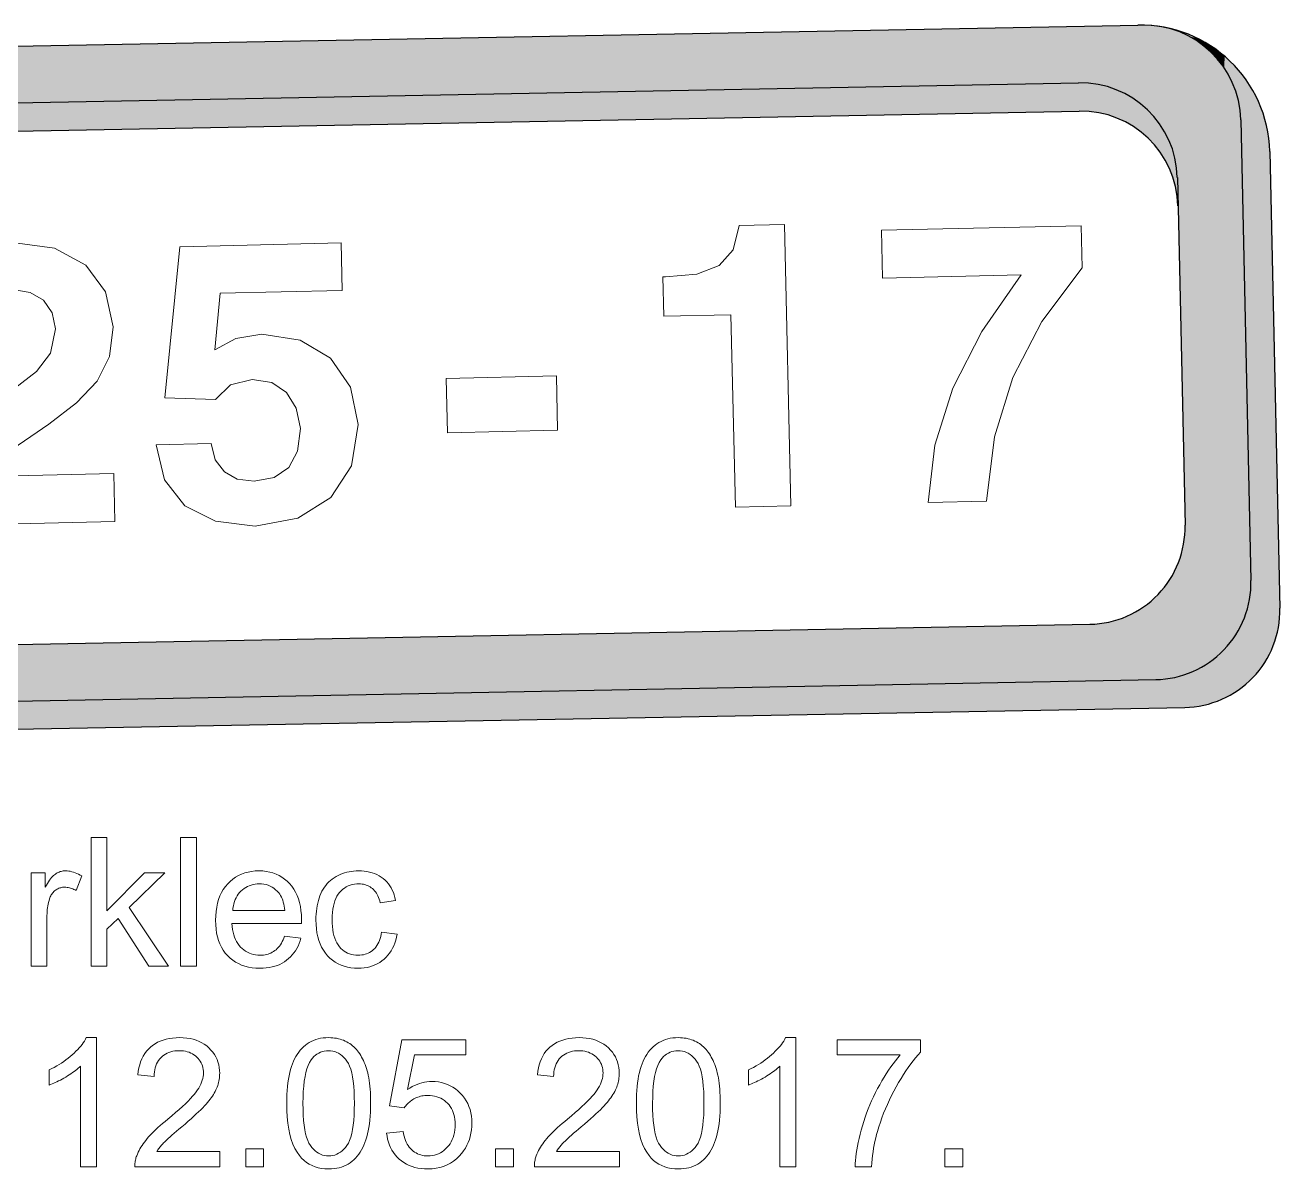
# Model space of a CAD drawing. Extents: x 0 to 419, y 0 to 420.
# Drawn here: x 385.2 to 419.35, y 51.04 to 82.18 of the extents above; entities that cross this region are included whole.
import ezdxf

# ---------------------------------------------------------------- set-up
doc = ezdxf.new("R2010")
doc.units = 0

msp = doc.modelspace()

# ---------------------------------------------------------------- linework, layer by layer
at = {"color": 7, "lineweight": 30}
for p, q in [((347.188, 80.898), (415.489, 82.18)), ((349.202, 79.396), (413.871, 80.609)), ((349.989, 78.64), (413.888, 79.84)), ((349.511, 64.653), (414.18, 65.867)), ((347.566, 63.076), (415.974, 64.36)), ((348.46, 62.323), (416.761, 63.605))]:
    msp.add_line(p, q, dxfattribs=at)
at = {"color": 7, "lineweight": 30, "ltscale": 0.313645}
msp.add_line((418.285, 79.601), (418.564, 67.058), dxfattribs=at)
at = {"color": 7, "lineweight": 30, "ltscale": 0.310971}
msp.add_line((419.074, 78.739), (419.351, 66.303), dxfattribs=at)
at = {"color": 7, "lineweight": 30, "ltscale": 0.236645}
msp.add_line((416.56, 78.028), (416.77, 68.565), dxfattribs=at)
at = {"color": 1, "lineweight": 13}
for points in [[(404.409, 74.295), (404.532, 69.06), (406.043, 69.095), (405.864, 76.751), (404.638, 76.722), (404.467, 76.061), (404.093, 75.636), (403.485, 75.402), (402.632, 75.328), (402.555, 75.326), (402.58, 74.253)], [(409.778, 69.183), (411.366, 69.22), (411.588, 70.967), (412.087, 72.59), (412.874, 74.109), (413.968, 75.571), (413.941, 76.721), (408.509, 76.594), (408.539, 75.29), (412.307, 75.378), (411.236, 73.841), (410.45, 72.3), (409.961, 70.743)], [(390.267, 70.787), (388.767, 70.752), (388.997, 69.804), (389.551, 69.094), (390.383, 68.675), (391.46, 68.536), (392.627, 68.76), (393.523, 69.318), (394.084, 70.186), (394.266, 71.308), (394.056, 72.322), (393.512, 73.109), (392.689, 73.605), (391.644, 73.767), (390.935, 73.652), (390.361, 73.343), (390.512, 74.88), (393.83, 74.958), (393.8, 76.25), (389.408, 76.148), (389, 72.029), (390.382, 71.984), (390.789, 72.388), (391.377, 72.534), (391.916, 72.448), (392.317, 72.183), (392.579, 71.751), (392.691, 71.195), (392.617, 70.579), (392.376, 70.135), (391.977, 69.863), (391.431, 69.762), (390.97, 69.817), (390.625, 70.018), (390.377, 70.341)], [(396.659, 72.558), (396.693, 71.08), (399.694, 71.15), (399.66, 72.628)]]:
    msp.add_lwpolyline(points, close=True, dxfattribs=at)
for points in [[(384.696, 70.526), (385.85, 71.32), (386.603, 71.896), (387.159, 72.49), (387.495, 73.155), (387.596, 73.969), (387.388, 74.917), (386.855, 75.65), (386.001, 76.112), (384.858, 76.261)], [(384.866, 74.979), (385.339, 74.902), (385.705, 74.691), (385.933, 74.346), (386.03, 73.91), (385.892, 73.249), (385.51, 72.747), (384.907, 72.284)], [(382.266, 68.54), (387.643, 68.666), (387.613, 69.969), (384.13, 69.888)]]:
    msp.add_lwpolyline(points, dxfattribs=at)
at = {"color": 7, "lineweight": 13}
for points in [[(386.999, 56.56), (386.999, 60.06), (387.428, 60.06), (387.428, 58.065), (388.445, 59.096), (389.002, 59.096), (388.032, 58.155), (389.1, 56.56), (388.57, 56.56), (387.732, 57.857), (387.428, 57.566), (387.428, 56.56)], [(389.431, 56.56), (389.431, 60.06), (389.861, 60.06), (389.861, 56.56)], [(385.363, 56.56), (385.363, 59.096), (385.75, 59.096), (385.75, 58.712), (385.779, 58.764), (385.808, 58.812), (385.837, 58.857), (385.865, 58.898), (385.892, 58.935), (385.92, 58.969), (385.946, 58.999), (385.972, 59.026), (385.998, 59.048), (386.023, 59.067), (386.049, 59.084), (386.075, 59.098), (386.101, 59.111), (386.128, 59.122), (386.155, 59.132), (386.183, 59.139), (386.211, 59.146), (386.24, 59.15), (386.269, 59.152), (386.299, 59.153), (386.343, 59.152), (386.386, 59.148), (386.43, 59.141), (386.474, 59.131), (386.518, 59.119), (386.562, 59.103), (386.607, 59.085), (386.651, 59.065), (386.696, 59.041), (386.741, 59.015), (386.593, 58.616), (386.561, 58.634), (386.53, 58.65), (386.498, 58.664), (386.467, 58.676), (386.435, 58.686), (386.404, 58.694), (386.372, 58.701), (386.341, 58.705), (386.309, 58.708), (386.278, 58.709), (386.25, 58.708), (386.222, 58.706), (386.196, 58.702), (386.17, 58.696), (386.144, 58.688), (386.119, 58.679), (386.095, 58.668), (386.071, 58.655), (386.047, 58.641), (386.025, 58.624), (386.003, 58.607), (385.982, 58.588), (385.963, 58.568), (385.945, 58.546), (385.929, 58.523), (385.913, 58.499), (385.899, 58.474), (385.886, 58.447), (385.875, 58.419), (385.865, 58.389), (385.851, 58.343), (385.839, 58.296), (385.828, 58.248), (385.819, 58.199), (385.811, 58.149), (385.804, 58.099), (385.799, 58.047), (385.796, 57.995), (385.794, 57.942), (385.793, 57.888), (385.793, 56.56)], [(392.263, 57.377), (392.707, 57.322), (392.684, 57.246), (392.658, 57.173), (392.628, 57.104), (392.594, 57.039), (392.557, 56.976), (392.517, 56.918), (392.472, 56.863), (392.424, 56.811), (392.373, 56.763), (392.318, 56.718), (392.26, 56.677), (392.198, 56.641), (392.133, 56.608), (392.065, 56.581), (391.994, 56.557), (391.92, 56.538), (391.843, 56.523), (391.763, 56.512), (391.679, 56.505), (391.592, 56.503), (391.483, 56.507), (391.379, 56.517), (391.279, 56.534), (391.184, 56.558), (391.093, 56.589), (391.008, 56.627), (390.926, 56.671), (390.85, 56.722), (390.777, 56.781), (390.71, 56.846), (390.648, 56.917), (390.593, 56.994), (390.544, 57.076), (390.501, 57.164), (390.466, 57.257), (390.436, 57.356), (390.413, 57.461), (390.397, 57.57), (390.387, 57.686), (390.384, 57.807), (390.387, 57.932), (390.397, 58.051), (390.414, 58.165), (390.437, 58.273), (390.466, 58.375), (390.503, 58.471), (390.546, 58.562), (390.595, 58.647), (390.651, 58.726), (390.714, 58.8), (390.781, 58.867), (390.853, 58.927), (390.929, 58.98), (391.008, 59.026), (391.092, 59.065), (391.179, 59.097), (391.271, 59.121), (391.366, 59.139), (391.465, 59.15), (391.568, 59.153), (391.668, 59.15), (391.764, 59.139), (391.857, 59.122), (391.945, 59.098), (392.03, 59.067), (392.111, 59.029), (392.189, 58.984), (392.263, 58.932), (392.333, 58.873), (392.399, 58.807), (392.46, 58.735), (392.515, 58.657), (392.563, 58.574), (392.605, 58.485), (392.641, 58.39), (392.67, 58.29), (392.692, 58.184), (392.708, 58.073), (392.718, 57.956), (392.721, 57.833), (392.721, 57.825), (392.721, 57.816), (392.721, 57.807), (392.721, 57.796), (392.721, 57.785), (392.721, 57.773), (392.72, 57.761), (392.72, 57.747), (392.719, 57.733), (392.719, 57.718), (390.828, 57.718), (390.835, 57.637), (390.845, 57.559), (390.859, 57.485), (390.877, 57.415), (390.899, 57.35), (390.925, 57.288), (390.954, 57.229), (390.987, 57.175), (391.024, 57.125), (391.065, 57.079), (391.108, 57.036), (391.154, 56.999), (391.201, 56.965), (391.251, 56.936), (391.303, 56.912), (391.357, 56.892), (391.413, 56.877), (391.472, 56.865), (391.532, 56.859), (391.595, 56.857), (391.641, 56.858), (391.686, 56.861), (391.73, 56.868), (391.773, 56.876), (391.814, 56.888), (391.853, 56.901), (391.892, 56.917), (391.928, 56.936), (391.964, 56.957), (391.998, 56.981), (392.031, 57.007), (392.062, 57.036), (392.092, 57.068), (392.121, 57.104), (392.148, 57.142), (392.174, 57.183), (392.198, 57.227), (392.221, 57.274), (392.243, 57.324)], [(394.901, 57.489), (395.324, 57.434), (395.308, 57.349), (395.287, 57.267), (395.263, 57.189), (395.234, 57.115), (395.2, 57.045), (395.163, 56.978), (395.121, 56.916), (395.075, 56.857), (395.024, 56.802), (394.969, 56.75), (394.911, 56.703), (394.85, 56.661), (394.786, 56.624), (394.72, 56.592), (394.651, 56.565), (394.58, 56.543), (394.506, 56.525), (394.429, 56.513), (394.35, 56.506), (394.268, 56.503), (394.166, 56.507), (394.068, 56.517), (393.975, 56.534), (393.885, 56.558), (393.799, 56.588), (393.717, 56.626), (393.64, 56.67), (393.566, 56.721), (393.497, 56.779), (393.432, 56.843), (393.372, 56.914), (393.318, 56.991), (393.27, 57.074), (393.229, 57.163), (393.194, 57.257), (393.166, 57.358), (393.144, 57.464), (393.128, 57.576), (393.118, 57.695), (393.115, 57.819), (393.117, 57.9), (393.121, 57.979), (393.128, 58.056), (393.137, 58.131), (393.149, 58.204), (393.164, 58.274), (393.182, 58.343), (393.202, 58.41), (393.226, 58.475), (393.251, 58.537), (393.28, 58.597), (393.312, 58.654), (393.346, 58.708), (393.383, 58.759), (393.423, 58.807), (393.466, 58.851), (393.512, 58.893), (393.56, 58.932), (393.611, 58.967), (393.666, 58.999), (393.722, 59.029), (393.779, 59.055), (393.837, 59.078), (393.896, 59.098), (393.956, 59.115), (394.017, 59.129), (394.079, 59.139), (394.142, 59.147), (394.206, 59.152), (394.271, 59.153), (394.352, 59.151), (394.43, 59.145), (394.505, 59.134), (394.577, 59.12), (394.646, 59.101), (394.712, 59.078), (394.775, 59.051), (394.835, 59.02), (394.892, 58.984), (394.947, 58.944), (394.997, 58.901), (395.044, 58.854), (395.087, 58.803), (395.126, 58.749), (395.162, 58.692), (395.194, 58.63), (395.222, 58.566), (395.246, 58.498), (395.266, 58.426), (395.283, 58.351), (394.865, 58.287), (394.852, 58.336), (394.838, 58.384), (394.821, 58.428), (394.803, 58.471), (394.783, 58.51), (394.761, 58.548), (394.737, 58.582), (394.711, 58.614), (394.683, 58.644), (394.654, 58.671), (394.623, 58.695), (394.591, 58.717), (394.557, 58.737), (394.523, 58.753), (394.487, 58.768), (394.449, 58.779), (394.411, 58.788), (394.371, 58.795), (394.33, 58.799), (394.288, 58.8), (394.224, 58.798), (394.163, 58.791), (394.104, 58.779), (394.047, 58.763), (393.993, 58.742), (393.942, 58.716), (393.893, 58.686), (393.846, 58.651), (393.802, 58.611), (393.76, 58.567), (393.721, 58.518), (393.687, 58.463), (393.656, 58.403), (393.63, 58.338), (393.608, 58.267), (393.589, 58.19), (393.575, 58.108), (393.565, 58.021), (393.559, 57.929), (393.557, 57.831), (393.559, 57.731), (393.565, 57.637), (393.575, 57.549), (393.588, 57.467), (393.606, 57.39), (393.628, 57.318), (393.653, 57.252), (393.682, 57.192), (393.716, 57.137), (393.753, 57.088), (393.793, 57.044), (393.836, 57.005), (393.881, 56.97), (393.928, 56.94), (393.978, 56.914), (394.031, 56.894), (394.085, 56.877), (394.142, 56.866), (394.202, 56.859), (394.264, 56.857), (394.313, 56.858), (394.362, 56.863), (394.408, 56.87), (394.453, 56.881), (394.496, 56.895), (394.537, 56.912), (394.577, 56.933), (394.615, 56.956), (394.652, 56.982), (394.686, 57.012), (394.719, 57.044), (394.749, 57.08), (394.777, 57.12), (394.802, 57.163), (394.825, 57.209), (394.845, 57.258), (394.863, 57.311), (394.878, 57.367), (394.891, 57.426)], [(390.852, 58.072), (392.268, 58.072), (392.261, 58.134), (392.252, 58.193), (392.241, 58.249), (392.228, 58.302), (392.213, 58.352), (392.196, 58.398), (392.176, 58.441), (392.155, 58.481), (392.131, 58.518), (392.105, 58.552), (392.063, 58.599), (392.018, 58.641), (391.971, 58.678), (391.922, 58.711), (391.87, 58.738), (391.815, 58.76), (391.758, 58.778), (391.699, 58.79), (391.637, 58.797), (391.573, 58.8), (391.515, 58.798), (391.458, 58.792), (391.404, 58.782), (391.351, 58.768), (391.301, 58.75), (391.252, 58.729), (391.205, 58.703), (391.16, 58.673), (391.117, 58.639), (391.075, 58.602), (391.037, 58.561), (391.002, 58.517), (390.97, 58.471), (390.943, 58.422), (390.919, 58.37), (390.898, 58.316), (390.881, 58.259), (390.868, 58.199), (390.858, 58.137)], [(387.142, 51.098), (386.712, 51.098), (386.712, 53.836), (386.68, 53.807), (386.646, 53.777), (386.61, 53.748), (386.573, 53.718), (386.533, 53.688), (386.491, 53.659), (386.448, 53.629), (386.402, 53.6), (386.355, 53.57), (386.305, 53.54), (386.255, 53.511), (386.206, 53.484), (386.159, 53.458), (386.112, 53.434), (386.066, 53.411), (386.021, 53.389), (385.978, 53.369), (385.935, 53.351), (385.893, 53.334), (385.853, 53.318), (385.853, 53.734), (385.924, 53.768), (385.993, 53.804), (386.061, 53.842), (386.127, 53.881), (386.191, 53.921), (386.253, 53.963), (386.313, 54.006), (386.371, 54.051), (386.428, 54.097), (386.483, 54.144), (386.535, 54.192), (386.585, 54.24), (386.631, 54.288), (386.674, 54.335), (386.713, 54.382), (386.75, 54.429), (386.783, 54.475), (386.814, 54.521), (386.841, 54.567), (386.865, 54.612), (387.142, 54.612)], [(390.501, 51.511), (390.501, 51.098), (388.188, 51.098), (388.187, 51.129), (388.188, 51.16), (388.19, 51.19), (388.193, 51.22), (388.198, 51.25), (388.203, 51.28), (388.21, 51.309), (388.218, 51.339), (388.227, 51.368), (388.238, 51.396), (388.257, 51.444), (388.277, 51.491), (388.3, 51.538), (388.325, 51.584), (388.353, 51.631), (388.382, 51.677), (388.414, 51.724), (388.447, 51.77), (388.483, 51.816), (388.521, 51.862), (388.561, 51.909), (388.605, 51.957), (388.653, 52.006), (388.704, 52.057), (388.759, 52.109), (388.816, 52.163), (388.878, 52.218), (388.943, 52.275), (389.011, 52.333), (389.083, 52.392), (389.193, 52.484), (389.296, 52.571), (389.392, 52.655), (389.48, 52.735), (389.561, 52.811), (389.634, 52.883), (389.7, 52.952), (389.759, 53.016), (389.81, 53.077), (389.854, 53.133), (389.892, 53.188), (389.926, 53.241), (389.956, 53.295), (389.982, 53.347), (390.004, 53.399), (390.023, 53.451), (390.037, 53.501), (390.047, 53.552), (390.053, 53.601), (390.055, 53.65), (390.053, 53.7), (390.047, 53.749), (390.038, 53.796), (390.025, 53.842), (390.009, 53.886), (389.989, 53.928), (389.965, 53.969), (389.938, 54.008), (389.907, 54.045), (389.872, 54.081), (389.834, 54.114), (389.794, 54.144), (389.752, 54.171), (389.708, 54.193), (389.662, 54.213), (389.613, 54.229), (389.562, 54.241), (389.509, 54.25), (389.453, 54.255), (389.396, 54.257), (389.335, 54.255), (389.276, 54.249), (389.221, 54.24), (389.167, 54.227), (389.116, 54.21), (389.068, 54.19), (389.022, 54.165), (388.979, 54.137), (388.938, 54.106), (388.899, 54.07), (388.864, 54.032), (388.832, 53.99), (388.804, 53.946), (388.78, 53.898), (388.759, 53.848), (388.742, 53.795), (388.728, 53.739), (388.719, 53.681), (388.713, 53.619), (388.71, 53.555), (388.269, 53.6), (388.28, 53.697), (388.297, 53.788), (388.319, 53.875), (388.345, 53.958), (388.377, 54.035), (388.413, 54.108), (388.455, 54.177), (388.502, 54.24), (388.554, 54.299), (388.61, 54.353), (388.671, 54.403), (388.737, 54.447), (388.806, 54.485), (388.88, 54.519), (388.957, 54.548), (389.039, 54.571), (389.124, 54.589), (389.214, 54.602), (389.307, 54.61), (389.405, 54.612), (389.504, 54.61), (389.598, 54.601), (389.689, 54.587), (389.775, 54.568), (389.856, 54.542), (389.934, 54.512), (390.008, 54.475), (390.077, 54.434), (390.142, 54.386), (390.203, 54.333), (390.258, 54.276), (390.308, 54.216), (390.352, 54.153), (390.391, 54.088), (390.423, 54.02), (390.449, 53.95), (390.47, 53.876), (390.485, 53.8), (390.493, 53.722), (390.496, 53.641), (390.495, 53.599), (390.493, 53.557), (390.489, 53.515), (390.483, 53.474), (390.475, 53.432), (390.465, 53.391), (390.454, 53.35), (390.441, 53.309), (390.427, 53.268), (390.41, 53.228), (390.392, 53.187), (390.371, 53.146), (390.349, 53.104), (390.323, 53.062), (390.296, 53.019), (390.266, 52.976), (390.234, 52.933), (390.2, 52.889), (390.164, 52.845), (390.125, 52.8), (390.083, 52.754), (390.035, 52.704), (389.982, 52.651), (389.923, 52.594), (389.86, 52.534), (389.791, 52.471), (389.717, 52.404), (389.637, 52.334), (389.553, 52.261), (389.463, 52.184), (389.388, 52.121), (389.319, 52.063), (389.255, 52.008), (389.197, 51.958), (389.145, 51.912), (389.098, 51.87), (389.057, 51.832), (389.021, 51.798), (388.991, 51.769), (388.966, 51.744), (388.944, 51.721), (388.924, 51.697), (388.904, 51.674), (388.884, 51.651), (388.866, 51.628), (388.848, 51.604), (388.831, 51.581), (388.815, 51.558), (388.799, 51.534), (388.784, 51.511)], [(392.32, 52.824), (392.322, 52.946), (392.325, 53.063), (392.332, 53.175), (392.341, 53.282), (392.352, 53.384), (392.366, 53.482), (392.383, 53.574), (392.402, 53.662), (392.424, 53.745), (392.448, 53.823), (392.475, 53.897), (392.504, 53.968), (392.536, 54.035), (392.57, 54.098), (392.607, 54.158), (392.646, 54.215), (392.688, 54.268), (392.732, 54.318), (392.779, 54.364), (392.828, 54.407), (392.879, 54.446), (392.934, 54.481), (392.99, 54.512), (393.05, 54.538), (393.112, 54.561), (393.177, 54.579), (393.244, 54.594), (393.314, 54.604), (393.386, 54.61), (393.462, 54.612), (393.517, 54.611), (393.571, 54.608), (393.624, 54.602), (393.676, 54.594), (393.726, 54.584), (393.775, 54.571), (393.822, 54.557), (393.868, 54.54), (393.913, 54.52), (393.956, 54.499), (393.997, 54.475), (394.038, 54.45), (394.077, 54.422), (394.114, 54.392), (394.15, 54.36), (394.184, 54.327), (394.217, 54.291), (394.248, 54.253), (394.278, 54.214), (394.307, 54.172), (394.334, 54.128), (394.36, 54.083), (394.384, 54.035), (394.408, 53.986), (394.43, 53.935), (394.451, 53.882), (394.471, 53.827), (394.49, 53.77), (394.508, 53.712), (394.524, 53.651), (394.539, 53.588), (394.552, 53.52), (394.564, 53.448), (394.574, 53.372), (394.583, 53.291), (394.59, 53.206), (394.596, 53.117), (394.6, 53.024), (394.602, 52.926), (394.603, 52.824), (394.601, 52.703), (394.598, 52.587), (394.591, 52.476), (394.582, 52.369), (394.571, 52.268), (394.557, 52.17), (394.541, 52.078), (394.522, 51.991), (394.5, 51.908), (394.476, 51.83), (394.45, 51.756), (394.421, 51.685), (394.389, 51.618), (394.355, 51.555), (394.318, 51.494), (394.279, 51.438), (394.238, 51.384), (394.194, 51.334), (394.147, 51.288), (394.098, 51.245), (394.046, 51.206), (393.992, 51.17), (393.935, 51.14), (393.875, 51.113), (393.813, 51.09), (393.748, 51.071), (393.68, 51.057), (393.61, 51.047), (393.537, 51.04), (393.462, 51.038), (393.362, 51.042), (393.268, 51.053), (393.177, 51.071), (393.091, 51.096), (393.01, 51.129), (392.932, 51.169), (392.859, 51.216), (392.791, 51.271), (392.726, 51.332), (392.667, 51.401), (392.601, 51.494), (392.542, 51.598), (392.49, 51.713), (392.445, 51.839), (392.407, 51.975), (392.376, 52.123), (392.351, 52.282), (392.334, 52.452), (392.324, 52.632)], [(395.04, 52.015), (395.491, 52.053), (395.502, 51.989), (395.516, 51.928), (395.533, 51.87), (395.552, 51.816), (395.574, 51.764), (395.599, 51.716), (395.626, 51.672), (395.656, 51.63), (395.688, 51.592), (395.724, 51.558), (395.761, 51.526), (395.8, 51.498), (395.84, 51.473), (395.882, 51.451), (395.925, 51.433), (395.97, 51.418), (396.016, 51.407), (396.064, 51.398), (396.113, 51.393), (396.164, 51.392), (396.225, 51.394), (396.284, 51.401), (396.342, 51.413), (396.397, 51.429), (396.451, 51.45), (396.502, 51.476), (396.552, 51.506), (396.6, 51.541), (396.645, 51.581), (396.689, 51.626), (396.73, 51.674), (396.767, 51.725), (396.799, 51.78), (396.827, 51.837), (396.85, 51.898), (396.87, 51.961), (396.885, 52.028), (396.896, 52.098), (396.902, 52.171), (396.904, 52.246), (396.902, 52.318), (396.896, 52.387), (396.886, 52.453), (396.871, 52.516), (396.853, 52.575), (396.83, 52.632), (396.803, 52.685), (396.772, 52.735), (396.737, 52.782), (396.698, 52.827), (396.655, 52.867), (396.61, 52.903), (396.562, 52.935), (396.512, 52.962), (396.459, 52.986), (396.404, 53.005), (396.346, 53.02), (396.286, 53.03), (396.223, 53.037), (396.157, 53.039), (396.116, 53.038), (396.076, 53.035), (396.036, 53.031), (395.997, 53.024), (395.959, 53.015), (395.922, 53.005), (395.886, 52.993), (395.851, 52.979), (395.816, 52.963), (395.782, 52.945), (395.749, 52.925), (395.718, 52.905), (395.688, 52.883), (395.66, 52.86), (395.633, 52.836), (395.607, 52.811), (395.583, 52.785), (395.561, 52.758), (395.539, 52.729), (395.52, 52.7), (395.116, 52.752), (395.455, 54.55), (397.195, 54.55), (397.195, 54.14), (395.799, 54.14), (395.61, 53.199), (395.674, 53.241), (395.738, 53.278), (395.802, 53.311), (395.867, 53.34), (395.933, 53.364), (396, 53.383), (396.067, 53.399), (396.134, 53.41), (396.203, 53.416), (396.272, 53.419), (396.362, 53.415), (396.449, 53.406), (396.534, 53.39), (396.615, 53.368), (396.694, 53.339), (396.77, 53.304), (396.843, 53.263), (396.913, 53.215), (396.981, 53.161), (397.045, 53.101), (397.105, 53.036), (397.159, 52.967), (397.206, 52.894), (397.247, 52.818), (397.281, 52.738), (397.31, 52.655), (397.332, 52.568), (397.348, 52.477), (397.357, 52.383), (397.36, 52.285), (397.357, 52.191), (397.349, 52.1), (397.335, 52.011), (397.316, 51.925), (397.291, 51.842), (397.261, 51.761), (397.225, 51.683), (397.183, 51.607), (397.136, 51.534), (397.083, 51.463), (397.013, 51.383), (396.939, 51.31), (396.859, 51.247), (396.775, 51.191), (396.685, 51.145), (396.591, 51.106), (396.491, 51.077), (396.387, 51.055), (396.278, 51.043), (396.164, 51.038), (396.07, 51.041), (395.98, 51.049), (395.893, 51.062), (395.81, 51.081), (395.73, 51.105), (395.654, 51.135), (395.582, 51.169), (395.512, 51.209), (395.447, 51.255), (395.385, 51.306), (395.327, 51.361), (395.274, 51.42), (395.227, 51.482), (395.184, 51.548), (395.147, 51.617), (395.115, 51.689), (395.089, 51.765), (395.067, 51.845), (395.051, 51.928)], [(401.376, 51.511), (401.376, 51.098), (399.062, 51.098), (399.062, 51.129), (399.063, 51.16), (399.065, 51.19), (399.068, 51.22), (399.073, 51.25), (399.078, 51.28), (399.085, 51.309), (399.093, 51.339), (399.102, 51.368), (399.113, 51.396), (399.131, 51.444), (399.152, 51.491), (399.175, 51.538), (399.2, 51.584), (399.228, 51.631), (399.257, 51.677), (399.288, 51.724), (399.322, 51.77), (399.358, 51.816), (399.396, 51.862), (399.436, 51.909), (399.48, 51.957), (399.528, 52.006), (399.579, 52.057), (399.633, 52.109), (399.691, 52.163), (399.753, 52.218), (399.818, 52.275), (399.886, 52.333), (399.958, 52.392), (400.068, 52.484), (400.171, 52.571), (400.267, 52.655), (400.355, 52.735), (400.436, 52.811), (400.509, 52.883), (400.575, 52.952), (400.634, 53.016), (400.685, 53.077), (400.729, 53.133), (400.767, 53.188), (400.801, 53.241), (400.831, 53.295), (400.857, 53.347), (400.879, 53.399), (400.897, 53.451), (400.911, 53.501), (400.921, 53.552), (400.927, 53.601), (400.929, 53.65), (400.928, 53.7), (400.922, 53.749), (400.913, 53.796), (400.9, 53.842), (400.884, 53.886), (400.864, 53.928), (400.84, 53.969), (400.813, 54.008), (400.782, 54.045), (400.747, 54.081), (400.709, 54.114), (400.669, 54.144), (400.627, 54.171), (400.583, 54.193), (400.536, 54.213), (400.488, 54.229), (400.437, 54.241), (400.384, 54.25), (400.328, 54.255), (400.271, 54.257), (400.21, 54.255), (400.151, 54.249), (400.095, 54.24), (400.042, 54.227), (399.991, 54.21), (399.943, 54.19), (399.897, 54.165), (399.853, 54.137), (399.812, 54.106), (399.774, 54.07), (399.739, 54.032), (399.707, 53.99), (399.679, 53.946), (399.654, 53.898), (399.634, 53.848), (399.617, 53.795), (399.603, 53.739), (399.594, 53.681), (399.588, 53.619), (399.585, 53.555), (399.144, 53.6), (399.155, 53.697), (399.172, 53.788), (399.193, 53.875), (399.22, 53.958), (399.252, 54.035), (399.288, 54.108), (399.33, 54.177), (399.377, 54.24), (399.428, 54.299), (399.485, 54.353), (399.546, 54.403), (399.612, 54.447), (399.681, 54.485), (399.754, 54.519), (399.832, 54.548), (399.913, 54.571), (399.999, 54.589), (400.089, 54.602), (400.182, 54.61), (400.28, 54.612), (400.379, 54.61), (400.473, 54.601), (400.563, 54.587), (400.649, 54.568), (400.731, 54.542), (400.809, 54.512), (400.882, 54.475), (400.952, 54.434), (401.017, 54.386), (401.077, 54.333), (401.133, 54.276), (401.183, 54.216), (401.227, 54.153), (401.265, 54.088), (401.298, 54.02), (401.324, 53.95), (401.345, 53.876), (401.359, 53.8), (401.368, 53.722), (401.371, 53.641), (401.37, 53.599), (401.368, 53.557), (401.363, 53.515), (401.357, 53.474), (401.35, 53.432), (401.34, 53.391), (401.329, 53.35), (401.316, 53.309), (401.302, 53.268), (401.285, 53.228), (401.267, 53.187), (401.246, 53.146), (401.223, 53.104), (401.198, 53.062), (401.171, 53.019), (401.141, 52.976), (401.109, 52.933), (401.075, 52.889), (401.039, 52.845), (401, 52.8), (400.957, 52.754), (400.91, 52.704), (400.857, 52.651), (400.798, 52.594), (400.735, 52.534), (400.666, 52.471), (400.592, 52.404), (400.512, 52.334), (400.427, 52.261), (400.337, 52.184), (400.263, 52.121), (400.194, 52.063), (400.13, 52.008), (400.072, 51.958), (400.02, 51.912), (399.973, 51.87), (399.932, 51.832), (399.896, 51.798), (399.866, 51.769), (399.841, 51.744), (399.819, 51.721), (399.798, 51.697), (399.778, 51.674), (399.759, 51.651), (399.741, 51.628), (399.723, 51.604), (399.706, 51.581), (399.69, 51.558), (399.674, 51.534), (399.659, 51.511)], [(401.837, 52.824), (401.838, 52.946), (401.842, 53.063), (401.848, 53.175), (401.857, 53.282), (401.869, 53.384), (401.883, 53.482), (401.899, 53.574), (401.918, 53.662), (401.94, 53.745), (401.964, 53.823), (401.991, 53.897), (402.02, 53.968), (402.052, 54.035), (402.086, 54.098), (402.123, 54.158), (402.162, 54.215), (402.204, 54.268), (402.248, 54.318), (402.295, 54.364), (402.344, 54.407), (402.396, 54.446), (402.45, 54.481), (402.507, 54.512), (402.566, 54.538), (402.628, 54.561), (402.693, 54.579), (402.76, 54.594), (402.83, 54.604), (402.903, 54.61), (402.978, 54.612), (403.034, 54.611), (403.088, 54.608), (403.141, 54.602), (403.192, 54.594), (403.242, 54.584), (403.291, 54.571), (403.338, 54.557), (403.384, 54.54), (403.429, 54.52), (403.472, 54.499), (403.514, 54.475), (403.554, 54.45), (403.593, 54.422), (403.63, 54.392), (403.666, 54.36), (403.7, 54.327), (403.733, 54.291), (403.765, 54.253), (403.795, 54.214), (403.823, 54.172), (403.85, 54.128), (403.876, 54.083), (403.901, 54.035), (403.924, 53.986), (403.947, 53.935), (403.968, 53.882), (403.988, 53.827), (404.006, 53.77), (404.024, 53.712), (404.04, 53.651), (404.055, 53.588), (404.069, 53.52), (404.08, 53.448), (404.091, 53.372), (404.099, 53.291), (404.106, 53.206), (404.112, 53.117), (404.116, 53.024), (404.118, 52.926), (404.119, 52.824), (404.118, 52.703), (404.114, 52.587), (404.108, 52.476), (404.099, 52.369), (404.087, 52.268), (404.074, 52.17), (404.057, 52.078), (404.038, 51.991), (404.017, 51.908), (403.993, 51.83), (403.966, 51.756), (403.937, 51.685), (403.905, 51.618), (403.871, 51.555), (403.835, 51.494), (403.796, 51.438), (403.754, 51.384), (403.71, 51.334), (403.663, 51.288), (403.614, 51.245), (403.562, 51.206), (403.508, 51.17), (403.451, 51.14), (403.391, 51.113), (403.329, 51.09), (403.264, 51.071), (403.197, 51.057), (403.126, 51.047), (403.053, 51.04), (402.978, 51.038), (402.879, 51.042), (402.784, 51.053), (402.694, 51.071), (402.608, 51.096), (402.526, 51.129), (402.449, 51.169), (402.376, 51.216), (402.307, 51.271), (402.243, 51.332), (402.183, 51.401), (402.117, 51.494), (402.058, 51.598), (402.006, 51.713), (401.961, 51.839), (401.923, 51.975), (401.892, 52.123), (401.868, 52.282), (401.851, 52.452), (401.84, 52.632)], [(406.175, 51.098), (405.745, 51.098), (405.745, 53.836), (405.713, 53.807), (405.679, 53.777), (405.643, 53.748), (405.605, 53.718), (405.566, 53.688), (405.524, 53.659), (405.48, 53.629), (405.435, 53.6), (405.387, 53.57), (405.338, 53.54), (405.288, 53.511), (405.239, 53.484), (405.191, 53.458), (405.145, 53.434), (405.099, 53.411), (405.054, 53.389), (405.01, 53.369), (404.968, 53.351), (404.926, 53.334), (404.885, 53.318), (404.885, 53.734), (404.957, 53.768), (405.026, 53.804), (405.094, 53.842), (405.159, 53.881), (405.223, 53.921), (405.285, 53.963), (405.346, 54.006), (405.404, 54.051), (405.461, 54.097), (405.516, 54.144), (405.568, 54.192), (405.617, 54.24), (405.663, 54.288), (405.706, 54.335), (405.746, 54.382), (405.783, 54.429), (405.816, 54.475), (405.847, 54.521), (405.874, 54.567), (405.898, 54.612), (406.175, 54.612)], [(407.304, 54.14), (407.304, 54.553), (409.57, 54.553), (409.57, 54.218), (409.503, 54.145), (409.436, 54.067), (409.37, 53.984), (409.303, 53.896), (409.237, 53.804), (409.171, 53.707), (409.105, 53.606), (409.039, 53.499), (408.973, 53.389), (408.907, 53.273), (408.843, 53.155), (408.782, 53.036), (408.724, 52.916), (408.668, 52.796), (408.616, 52.675), (408.567, 52.553), (408.521, 52.431), (408.477, 52.308), (408.437, 52.184), (408.4, 52.06), (408.375, 51.971), (408.352, 51.881), (408.331, 51.789), (408.312, 51.695), (408.294, 51.6), (408.279, 51.503), (408.265, 51.404), (408.253, 51.304), (408.243, 51.202), (408.235, 51.098), (407.793, 51.098), (407.796, 51.182), (407.802, 51.27), (407.811, 51.361), (407.823, 51.456), (407.838, 51.554), (407.855, 51.656), (407.876, 51.76), (407.9, 51.869), (407.926, 51.981), (407.956, 52.096), (407.988, 52.213), (408.023, 52.328), (408.061, 52.443), (408.101, 52.557), (408.145, 52.67), (408.19, 52.783), (408.239, 52.894), (408.29, 53.005), (408.344, 53.115), (408.401, 53.224), (408.459, 53.331), (408.518, 53.434), (408.578, 53.535), (408.639, 53.631), (408.7, 53.724), (408.762, 53.814), (408.825, 53.901), (408.889, 53.984), (408.953, 54.063), (409.018, 54.14)], [(392.762, 52.824), (392.764, 52.658), (392.77, 52.502), (392.78, 52.359), (392.794, 52.227), (392.812, 52.106), (392.835, 51.997), (392.861, 51.9), (392.891, 51.814), (392.925, 51.74), (392.964, 51.677), (393.005, 51.623), (393.048, 51.574), (393.093, 51.531), (393.14, 51.494), (393.189, 51.463), (393.24, 51.437), (393.292, 51.417), (393.347, 51.403), (393.403, 51.395), (393.462, 51.392), (393.52, 51.395), (393.576, 51.403), (393.631, 51.417), (393.683, 51.437), (393.734, 51.463), (393.783, 51.495), (393.83, 51.532), (393.875, 51.575), (393.918, 51.624), (393.959, 51.678), (393.998, 51.741), (394.032, 51.816), (394.062, 51.902), (394.088, 51.999), (394.111, 52.108), (394.129, 52.228), (394.143, 52.36), (394.153, 52.503), (394.159, 52.658), (394.161, 52.824), (394.159, 52.991), (394.153, 53.147), (394.143, 53.29), (394.129, 53.423), (394.111, 53.543), (394.088, 53.652), (394.062, 53.75), (394.032, 53.836), (393.998, 53.91), (393.959, 53.972), (393.918, 54.026), (393.875, 54.075), (393.829, 54.117), (393.782, 54.154), (393.733, 54.186), (393.682, 54.211), (393.628, 54.231), (393.573, 54.245), (393.516, 54.254), (393.457, 54.257), (393.399, 54.254), (393.343, 54.247), (393.29, 54.234), (393.239, 54.216), (393.191, 54.194), (393.144, 54.166), (393.101, 54.134), (393.059, 54.096), (393.021, 54.054), (392.984, 54.006), (392.942, 53.937), (392.904, 53.856), (392.871, 53.765), (392.842, 53.663), (392.818, 53.551), (392.798, 53.427), (392.782, 53.292), (392.771, 53.147), (392.764, 52.991)], [(402.278, 52.824), (402.28, 52.658), (402.286, 52.502), (402.297, 52.359), (402.311, 52.227), (402.329, 52.106), (402.351, 51.997), (402.377, 51.9), (402.407, 51.814), (402.442, 51.74), (402.48, 51.677), (402.521, 51.623), (402.565, 51.574), (402.61, 51.531), (402.657, 51.494), (402.705, 51.463), (402.756, 51.437), (402.809, 51.417), (402.863, 51.403), (402.92, 51.395), (402.978, 51.392), (403.036, 51.395), (403.093, 51.403), (403.147, 51.417), (403.2, 51.437), (403.25, 51.463), (403.299, 51.495), (403.346, 51.532), (403.391, 51.575), (403.434, 51.624), (403.476, 51.678), (403.514, 51.741), (403.548, 51.816), (403.579, 51.902), (403.605, 51.999), (403.627, 52.108), (403.645, 52.228), (403.659, 52.36), (403.669, 52.503), (403.675, 52.658), (403.677, 52.824), (403.675, 52.991), (403.669, 53.147), (403.659, 53.29), (403.645, 53.423), (403.627, 53.543), (403.605, 53.652), (403.579, 53.75), (403.548, 53.836), (403.514, 53.91), (403.476, 53.972), (403.434, 54.026), (403.391, 54.075), (403.346, 54.117), (403.298, 54.154), (403.249, 54.186), (403.198, 54.211), (403.145, 54.231), (403.089, 54.245), (403.032, 54.254), (402.973, 54.257), (402.915, 54.254), (402.859, 54.247), (402.806, 54.234), (402.755, 54.216), (402.707, 54.194), (402.661, 54.166), (402.617, 54.134), (402.576, 54.096), (402.537, 54.054), (402.5, 54.006), (402.458, 53.937), (402.42, 53.856), (402.387, 53.765), (402.358, 53.663), (402.334, 53.551), (402.314, 53.427), (402.298, 53.292), (402.287, 53.147), (402.281, 52.991)], [(391.203, 51.098), (391.203, 51.587), (391.692, 51.587), (391.692, 51.098)], [(398, 51.098), (398, 51.587), (398.489, 51.587), (398.489, 51.098)], [(410.236, 51.098), (410.236, 51.587), (410.725, 51.587), (410.725, 51.098)]]:
    msp.add_lwpolyline(points, close=True, dxfattribs=at)
at = {"color": 7, "lineweight": 30}
for centre, radius, start, end in [((415.555, 78.661), 3.52, 1.2734, 91.0752), ((415.646, 79.542), 2.64, 1.2734, 91.0752), ((413.92, 77.97), 2.64, 1.2734, 91.0752), ((413.937, 77.2), 2.64, 1.2734, 91.0752), ((414.131, 68.506), 2.64, 271.0752, 1.2734), ((415.924, 67), 2.64, 271.0752, 1.2734), ((416.711, 66.244), 2.64, 271.0752, 1.2734)]:
    msp.add_arc(centre, radius, start, end, dxfattribs=at)
at = {"color": 1, "lineweight": 5}
for points in [[(415.489, 82.18), (347.188, 80.898), (413.871, 80.609), (349.202, 79.396)], [(415.489, 82.18), (413.871, 80.609), (414.385, 80.568), (414.129, 80.602)], [(415.489, 82.18), (414.385, 80.568), (414.882, 80.428), (414.637, 80.511)], [(415.489, 82.18), (414.882, 80.428), (415.343, 80.194), (415.118, 80.322)], [(415.553, 80.044), (415.493, 82.18), (415.343, 80.194), (415.489, 82.18)], [(415.553, 80.044), (415.5, 82.18), (415.493, 82.18), (415.496, 82.18)], [(415.553, 80.044), (415.507, 82.18), (415.5, 82.18), (415.503, 82.18)], [(415.553, 80.044), (415.514, 82.18), (415.507, 82.18), (415.511, 82.18)], [(415.553, 80.044), (415.521, 82.18), (415.514, 82.18), (415.518, 82.18)], [(415.553, 80.044), (415.529, 82.181), (415.521, 82.18), (415.525, 82.18)], [(415.553, 80.044), (415.536, 82.181), (415.529, 82.181), (415.532, 82.181)], [(415.553, 80.044), (415.543, 82.181), (415.536, 82.181), (415.539, 82.181)], [(415.553, 80.044), (415.546, 82.181), (415.543, 82.181)], [(415.748, 79.874), (415.593, 82.18), (415.553, 80.044), (415.546, 82.181)], [(415.685, 82.178), (415.639, 82.18), (415.748, 79.874), (415.593, 82.18)], [(415.748, 79.874), (415.731, 82.176), (415.685, 82.178)], [(415.926, 79.687), (415.777, 82.174), (415.748, 79.874), (415.731, 82.176)], [(415.868, 82.167), (415.823, 82.17), (415.926, 79.687), (415.777, 82.174)], [(415.926, 79.687), (415.914, 82.162), (415.868, 82.167)], [(416.084, 79.482), (415.96, 82.157), (415.926, 79.687), (415.914, 82.162)], [(416.051, 82.145), (416.006, 82.152), (416.084, 79.482), (415.96, 82.157)], [(416.097, 82.139), (416.051, 82.145), (416.222, 79.263), (416.084, 79.482)], [(416.097, 82.139), (416.222, 79.263), (416.142, 82.131)], [(416.222, 79.263), (416.188, 82.123), (416.142, 82.131)], [(416.337, 79.032), (416.233, 82.115), (416.222, 79.263), (416.188, 82.123)], [(416.485, 82.045), (416.278, 82.106), (416.337, 79.032), (416.233, 82.115)], [(416.337, 79.032), (416.429, 78.79), (416.485, 82.045), (416.498, 78.541)], [(416.485, 82.045), (416.498, 78.541), (416.686, 81.969), (416.541, 78.286)], [(416.686, 81.969), (416.541, 78.286), (416.56, 78.028)], [(416.77, 68.565), (416.686, 81.969), (416.577, 77.259), (416.56, 78.028)], [(416.982, 64.581), (416.881, 81.876), (416.77, 68.565), (416.686, 81.969)], [(417.215, 64.697), (417.067, 81.767), (416.982, 64.581), (416.881, 81.876)], [(417.435, 64.835), (417.244, 81.644), (417.215, 64.697), (417.067, 81.767)], [(417.564, 81.356), (417.41, 81.506), (417.435, 64.835), (417.244, 81.644)], [(417.64, 64.993), (417.564, 81.356), (417.435, 64.835)], [(417.829, 65.172), (417.706, 81.193), (417.64, 64.993), (417.564, 81.356)], [(417.999, 65.368), (417.834, 81.02), (417.829, 65.172), (417.706, 81.193)], [(417.999, 65.368), (417.947, 80.836), (417.834, 81.02)], [(418.15, 65.579), (418.045, 80.644), (417.999, 65.368), (417.947, 80.836)], [(418.192, 80.24), (418.127, 80.445), (418.15, 65.579), (418.045, 80.644)], [(418.279, 65.805), (418.192, 80.24), (418.15, 65.579)], [(418.279, 65.805), (418.271, 79.816), (418.192, 80.24), (418.24, 80.03)], [(418.279, 65.805), (418.384, 66.042), (418.271, 79.816), (418.285, 79.601)], [(418.564, 67.058), (418.285, 79.601), (418.467, 66.288), (418.384, 66.042)], [(416.763, 68.305), (416.73, 68.048), (416.982, 64.581), (416.74, 64.489)], [(416.763, 68.305), (416.982, 64.581), (416.77, 68.565)], [(416.73, 68.048), (416.673, 67.795), (416.74, 64.489), (416.591, 67.548)], [(416.489, 64.421), (416.485, 67.311), (416.356, 67.086)], [(416.74, 64.489), (416.591, 67.548), (416.489, 64.421), (416.485, 67.311)], [(416.233, 64.378), (416.489, 64.421), (416.206, 66.874), (416.356, 67.086)], [(418.564, 67.058), (418.467, 66.288), (418.557, 66.799), (418.524, 66.541)], [(415.974, 64.36), (416.035, 66.678), (415.641, 66.341), (415.846, 66.5)], [(416.233, 64.378), (416.206, 66.874), (415.974, 64.36), (416.035, 66.678)], [(415.974, 64.36), (415.641, 66.341), (415.188, 66.088), (415.421, 66.203)], [(415.974, 64.36), (414.695, 65.927), (414.18, 65.867), (414.439, 65.884)], [(415.974, 64.36), (415.188, 66.088), (414.695, 65.927), (414.946, 65.995)], [(415.974, 64.36), (414.18, 65.867), (347.566, 63.076), (349.511, 64.653)]]:
    msp.add_solid(points, dxfattribs=at)
at = {"color": 254, "lineweight": 5}
for points in [[(416.564, 82.033), (416.485, 82.045), (416.278, 82.106)], [(416.485, 82.045), (416.564, 82.033), (416.686, 81.969), (416.843, 81.937)], [(416.686, 81.969), (416.843, 81.937), (416.881, 81.876), (417.113, 81.817)], [(416.881, 81.876), (417.113, 81.817), (417.067, 81.767)], [(417.244, 81.644), (417.067, 81.767), (417.372, 81.676), (417.113, 81.817)], [(417.244, 81.644), (417.372, 81.676), (417.41, 81.506)], [(417.618, 81.513), (417.564, 81.356), (417.372, 81.676), (417.41, 81.506)], [(417.618, 81.513), (417.85, 81.33), (417.564, 81.356), (417.706, 81.193)], [(417.85, 81.33), (417.834, 81.02), (417.706, 81.193)], [(418.065, 81.129), (417.947, 80.836), (417.85, 81.33), (417.834, 81.02)], [(418.127, 80.445), (418.045, 80.644), (418.065, 81.129), (417.947, 80.836)], [(418.263, 80.91), (418.127, 80.445), (418.065, 81.129)], [(349.73, 78.623), (349.202, 79.396), (349.989, 78.64), (413.871, 80.609)], [(349.989, 78.64), (413.871, 80.609), (413.888, 79.84), (414.129, 80.602)], [(413.888, 79.84), (414.129, 80.602), (414.146, 79.832), (414.385, 80.568)], [(418.263, 80.91), (418.24, 80.03), (418.127, 80.445), (418.192, 80.24)], [(418.263, 80.91), (418.442, 80.675), (418.24, 80.03), (418.271, 79.816)], [(418.442, 80.675), (418.285, 79.601), (418.271, 79.816)], [(418.6, 80.426), (418.564, 67.058), (418.442, 80.675), (418.285, 79.601)], [(414.146, 79.832), (414.385, 80.568), (414.402, 79.799), (414.637, 80.511)], [(414.402, 79.799), (414.637, 80.511), (414.654, 79.741), (414.882, 80.428)], [(414.654, 79.741), (414.882, 80.428), (414.899, 79.658), (415.118, 80.322)], [(414.899, 79.658), (415.118, 80.322), (415.135, 79.553), (415.343, 80.194)], [(418.738, 80.165), (418.616, 64.416), (418.6, 80.426), (418.564, 67.058)], [(415.135, 79.553), (415.343, 80.194), (415.36, 79.424), (415.553, 80.044)], [(415.36, 79.424), (415.553, 80.044), (415.57, 79.274), (415.748, 79.874)], [(418.852, 79.893), (418.786, 64.612), (418.738, 80.165), (418.616, 64.416)], [(415.57, 79.274), (415.748, 79.874), (415.765, 79.105), (415.926, 79.687)], [(415.765, 79.105), (415.926, 79.687), (415.943, 78.917), (416.084, 79.482)], [(418.944, 79.612), (418.937, 64.824), (418.852, 79.893), (418.786, 64.612)], [(419.065, 65.049), (418.937, 64.824), (419.012, 79.325), (418.944, 79.612)], [(415.943, 78.917), (416.084, 79.482), (416.101, 78.712), (416.222, 79.263)], [(416.101, 78.712), (416.222, 79.263), (416.239, 78.493), (416.337, 79.032)], [(419.065, 65.049), (419.012, 79.325), (419.074, 78.739), (419.055, 79.033)], [(416.239, 78.493), (416.337, 79.032), (416.354, 78.262), (416.429, 78.79)], [(416.354, 78.262), (416.429, 78.79), (416.446, 78.021), (416.498, 78.541)], [(419.065, 65.049), (419.074, 78.739), (419.171, 65.286)], [(419.351, 66.303), (419.254, 65.533), (419.074, 78.739), (419.171, 65.286)], [(416.446, 78.021), (416.498, 78.541), (416.515, 77.771), (416.541, 78.286)], [(416.515, 77.771), (416.541, 78.286), (416.558, 77.517), (416.56, 78.028)], [(416.558, 77.517), (416.56, 78.028), (416.577, 77.259)], [(418.616, 64.416), (418.524, 66.541), (418.564, 67.058), (418.557, 66.799)], [(418.427, 64.238), (418.384, 66.042), (418.467, 66.288)], [(418.616, 64.416), (418.427, 64.238), (418.524, 66.541), (418.467, 66.288)], [(419.351, 66.303), (419.344, 66.044), (419.254, 65.533), (419.311, 65.786)], [(418.222, 64.079), (418.279, 65.805), (418.427, 64.238), (418.384, 66.042)], [(417.829, 65.172), (417.999, 65.368), (418.002, 63.941), (418.15, 65.579)], [(418.002, 63.941), (418.15, 65.579), (418.222, 64.079), (418.279, 65.805)], [(417.276, 63.665), (417.435, 64.835), (417.527, 63.733), (417.64, 64.993)], [(417.527, 63.733), (417.64, 64.993), (417.769, 63.826), (417.829, 65.172)], [(417.769, 63.826), (417.829, 65.172), (418.002, 63.941)], [(416.489, 64.421), (416.74, 64.489), (416.761, 63.605), (416.982, 64.581)], [(416.761, 63.605), (416.982, 64.581), (417.02, 63.622), (417.215, 64.697)], [(417.02, 63.622), (417.215, 64.697), (417.276, 63.665), (417.435, 64.835)], [(415.974, 64.36), (347.871, 62.361), (347.566, 63.076), (347.581, 62.417)], [(415.974, 64.36), (348.46, 62.323), (347.871, 62.361), (348.165, 62.33)], [(416.761, 63.605), (348.46, 62.323), (416.233, 64.378), (415.974, 64.36)], [(416.761, 63.605), (416.233, 64.378), (416.489, 64.421)]]:
    msp.add_solid(points, dxfattribs=at)

doc.saveas('drawing.dxf')
